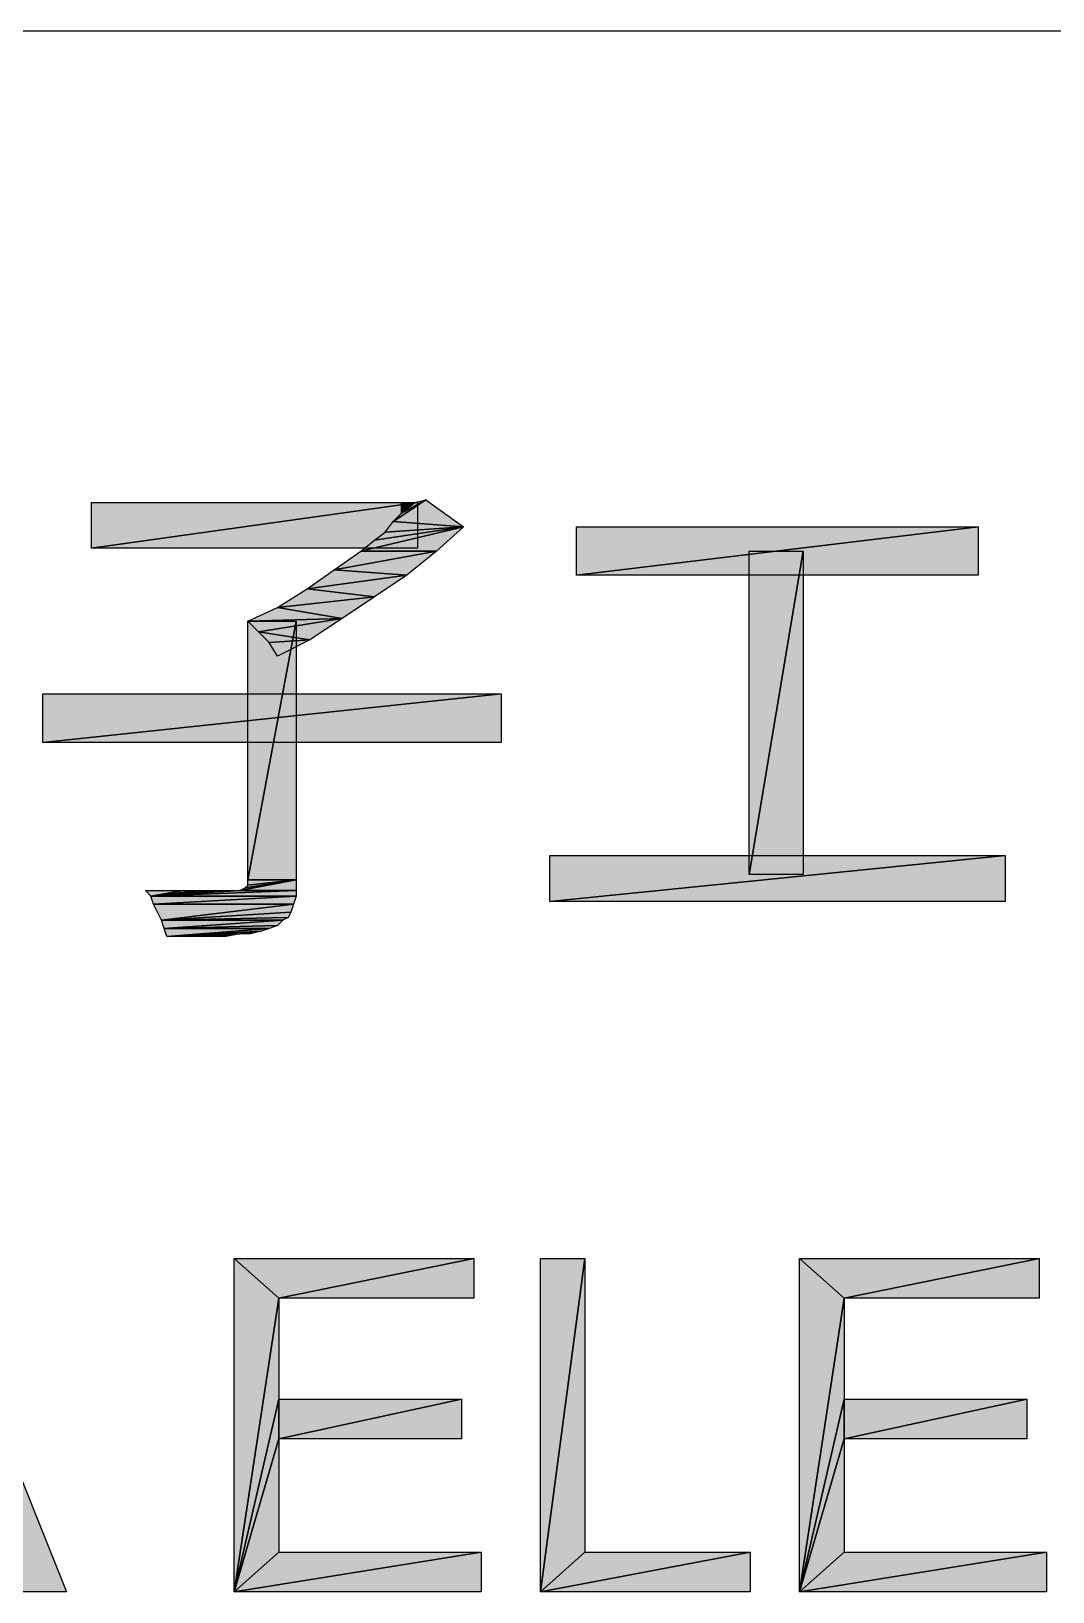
# Model space of a CAD drawing. Header units: millimetres. Extents: x -159 to 198, y 0 to 225.
# Drawn here: x -115.52 to -111.13, y 25.85 to 32.56 of the extents above; entities that cross this region are included whole.
import ezdxf

# ---------------------------------------------------------------- set-up
doc = ezdxf.new("R2010")
doc.units = ezdxf.units.MM
doc.header["$LTSCALE"] = 10.89
doc.layers.add('12_COIN_DXF_FORMAT', color=7, linetype='CONTINUOUS')
doc.layers.add('PAPER', color=7, linetype='CONTINUOUS')

# ---------------------------------------------------------------- blocks, each defined once
blk = doc.blocks.new('A_C4F889353_BL2', base_point=(32.2476, 18.7626))
at = {"layer": '12_COIN_DXF_FORMAT', "color": 7, "linetype": 'Continuous'}
for p, q in [((37.1532, 21.0876), (37.014, 20.9949)), ((37.014, 20.9949), (37.1532, 21.0876)), ((37.1532, 21.0876), (37.0488, 21.0296)), ((37.0488, 21.0296), (37.1532, 21.0876)), ((37.1068, 21.076), (37.1532, 21.0876)), ((37.1532, 21.0876), (37.3155, 20.9717)), ((35.7155, 20.8789), (35.7155, 21.076)), ((35.7155, 21.076), (37.1184, 21.076)), ((37.1184, 21.076), (35.7155, 20.8789)), ((35.7155, 20.8789), (37.1184, 21.076)), ((37.014, 20.9949), (37.0488, 21.0296)), ((37.0488, 21.0296), (37.0488, 21.076)), ((37.0488, 21.076), (37.1068, 21.076)), ((37.1068, 21.076), (37.0488, 21.0296)), ((37.0488, 21.0296), (37.1068, 21.076)), ((37.1184, 21.076), (37.1184, 20.8789)), ((37.3155, 20.9717), (36.8749, 20.8673)), ((36.8749, 20.8673), (37.3155, 20.9717)), ((37.3155, 20.9717), (36.9329, 20.9137)), ((36.9329, 20.9137), (37.3155, 20.9717)), ((36.9329, 20.9137), (36.9792, 20.9485)), ((36.9792, 20.9485), (37.014, 20.9949)), ((37.3155, 20.9717), (36.9792, 20.9485)), ((36.9792, 20.9485), (37.3155, 20.9717)), ((37.3155, 20.9717), (37.014, 20.9949)), ((37.014, 20.9949), (37.3155, 20.9717)), ((37.3155, 20.9717), (37.1995, 20.8673)), ((37.8024, 20.763), (37.8024, 20.9717)), ((37.8024, 20.9717), (39.53, 20.9717)), ((39.53, 20.9717), (37.8024, 20.763)), ((37.8024, 20.763), (39.53, 20.9717)), ((39.53, 20.9717), (39.53, 20.763)), ((37.1184, 20.8789), (35.7155, 20.8789)), ((36.8749, 20.8673), (36.9329, 20.9137)), ((36.7589, 20.7862), (36.8749, 20.8673)), ((37.1995, 20.8673), (36.7589, 20.7862)), ((36.7589, 20.7862), (37.1995, 20.8673)), ((37.1995, 20.8673), (36.8749, 20.8673)), ((36.8749, 20.8673), (37.1995, 20.8673)), ((37.1995, 20.8673), (37.072, 20.763)), ((38.5445, 19.476), (38.5445, 20.8673)), ((38.5445, 20.8673), (38.7763, 20.8673)), ((38.7763, 20.8673), (38.5445, 19.476)), ((38.5445, 19.476), (38.7763, 20.8673)), ((38.7763, 20.8673), (38.7763, 19.476)), ((36.643, 20.705), (36.7589, 20.7862)), ((37.072, 20.763), (36.643, 20.705)), ((36.643, 20.705), (37.072, 20.763)), ((37.072, 20.763), (36.7589, 20.7862)), ((36.7589, 20.7862), (37.072, 20.763)), ((37.072, 20.763), (36.9329, 20.6702)), ((39.53, 20.763), (37.8024, 20.763)), ((36.5155, 20.6238), (36.643, 20.705)), ((36.9329, 20.6702), (36.643, 20.705)), ((36.643, 20.705), (36.9329, 20.6702)), ((36.3879, 20.5659), (36.5155, 20.6238)), ((36.9329, 20.6702), (36.5155, 20.6238)), ((36.5155, 20.6238), (36.9329, 20.6702)), ((36.7937, 20.5775), (36.5155, 20.6238)), ((36.5155, 20.6238), (36.7937, 20.5775)), ((36.9329, 20.6702), (36.7937, 20.5775)), ((36.7937, 20.5775), (36.3879, 20.5659)), ((36.3879, 20.5659), (36.7937, 20.5775)), ((36.4343, 20.5195), (36.3879, 20.5659)), ((36.3879, 19.4528), (36.3879, 20.5659)), ((36.3879, 20.5659), (36.5966, 20.5659)), ((36.5966, 20.5659), (36.3879, 19.4528)), ((36.3879, 19.4528), (36.5966, 20.5659)), ((36.7937, 20.5775), (36.4343, 20.5195)), ((36.4343, 20.5195), (36.7937, 20.5775)), ((36.5966, 20.5659), (36.5966, 19.4528)), ((36.7937, 20.5775), (36.6546, 20.4847)), ((36.6546, 20.4847), (36.4343, 20.5195)), ((36.4807, 20.4731), (36.4343, 20.5195)), ((36.4343, 20.5195), (36.6546, 20.4847)), ((36.6546, 20.4847), (36.4807, 20.4731)), ((36.4807, 20.4731), (36.6546, 20.4847)), ((36.6546, 20.4847), (36.5155, 20.4151)), ((36.5155, 20.4151), (36.4807, 20.4731)), ((35.5068, 20.0441), (35.5068, 20.2528)), ((35.5068, 20.2528), (37.4778, 20.2528)), ((37.4778, 20.2528), (35.5068, 20.0441)), ((35.5068, 20.0441), (37.4778, 20.2528)), ((37.4778, 20.2528), (37.4778, 20.0441)), ((37.4778, 20.0441), (35.5068, 20.0441)), ((37.6865, 19.3601), (37.6865, 19.5572)), ((37.6865, 19.5572), (39.6459, 19.5572)), ((39.6459, 19.5572), (37.6865, 19.3601)), ((37.6865, 19.3601), (39.6459, 19.5572)), ((39.6459, 19.5572), (39.6459, 19.3601)), ((38.7763, 19.476), (38.5445, 19.476)), ((35.9705, 19.3833), (35.9474, 19.4065)), ((35.9474, 19.4065), (36.1097, 19.4065)), ((36.5966, 19.4065), (35.9705, 19.3833)), ((35.9705, 19.3833), (36.3532, 19.4065)), ((36.3532, 19.4065), (35.9705, 19.3833)), ((35.9705, 19.3833), (36.33, 19.4065)), ((36.33, 19.4065), (35.9705, 19.3833)), ((35.9705, 19.3833), (36.2952, 19.4065)), ((36.2952, 19.4065), (35.9705, 19.3833)), ((35.9705, 19.3833), (36.2488, 19.4065)), ((36.2488, 19.4065), (35.9705, 19.3833)), ((35.9705, 19.3833), (36.1792, 19.4065)), ((36.1792, 19.4065), (35.9705, 19.3833)), ((35.9705, 19.3833), (36.1097, 19.4065)), ((36.1097, 19.4065), (35.9705, 19.3833)), ((35.9705, 19.3833), (36.5966, 19.4065)), ((36.1097, 19.4065), (36.1792, 19.4065)), ((36.1792, 19.4065), (36.2488, 19.4065)), ((36.2488, 19.4065), (36.2952, 19.4065)), ((36.2952, 19.4065), (36.33, 19.4065)), ((36.33, 19.4065), (36.3532, 19.4065)), ((36.5966, 19.4528), (36.3532, 19.4065)), ((36.3532, 19.4065), (36.5966, 19.4528)), ((36.3532, 19.4065), (36.3763, 19.418)), ((36.5966, 19.4065), (36.3532, 19.4065)), ((36.3532, 19.4065), (36.5966, 19.4065)), ((36.5966, 19.4528), (36.3763, 19.418)), ((36.3763, 19.418), (36.5966, 19.4528)), ((36.3763, 19.418), (36.3879, 19.4296)), ((36.5966, 19.4528), (36.3879, 19.4528)), ((36.3879, 19.4296), (36.3879, 19.4528)), ((36.3879, 19.4528), (36.5966, 19.4528)), ((36.5966, 19.4528), (36.3879, 19.4296)), ((36.3879, 19.4296), (36.5966, 19.4528)), ((36.5966, 19.4528), (36.5966, 19.4065)), ((36.5966, 19.4065), (36.5966, 19.3833)), ((36.5966, 19.3833), (35.9705, 19.3833)), ((35.9821, 19.3485), (35.9705, 19.3833)), ((35.9705, 19.3833), (36.5966, 19.3833)), ((36.5966, 19.3833), (35.9821, 19.3485)), ((35.9821, 19.3485), (36.5966, 19.3833)), ((36.585, 19.3485), (35.9821, 19.3485)), ((36.0169, 19.2789), (35.9821, 19.3485)), ((35.9821, 19.3485), (36.585, 19.3485)), ((36.0169, 19.2789), (36.585, 19.3485)), ((36.585, 19.3485), (36.0169, 19.2789)), ((36.585, 19.3485), (36.5734, 19.3137)), ((36.5966, 19.3833), (36.585, 19.3485)), ((39.6459, 19.3601), (37.6865, 19.3601)), ((36.0169, 19.2789), (36.5734, 19.3137)), ((36.5734, 19.3137), (36.0169, 19.2789)), ((36.5618, 19.2905), (36.0169, 19.2789)), ((36.0169, 19.2789), (36.5618, 19.2905)), ((36.5387, 19.2789), (36.0169, 19.2789)), ((36.0285, 19.2441), (36.0169, 19.2789)), ((36.0169, 19.2789), (36.5387, 19.2789)), ((36.0285, 19.2441), (36.5387, 19.2789)), ((36.5387, 19.2789), (36.0285, 19.2441)), ((36.5387, 19.2789), (36.5155, 19.2557)), ((36.5618, 19.2905), (36.5387, 19.2789)), ((36.5734, 19.3137), (36.5618, 19.2905)), ((36.5155, 19.2557), (36.0285, 19.2441)), ((36.0285, 19.2441), (36.5155, 19.2557)), ((36.4807, 19.2441), (36.0285, 19.2441)), ((36.0401, 19.2093), (36.0285, 19.2441)), ((36.0285, 19.2441), (36.4807, 19.2441)), ((36.0401, 19.2093), (36.4807, 19.2441)), ((36.4807, 19.2441), (36.0401, 19.2093)), ((36.0401, 19.2093), (36.4459, 19.2325)), ((36.4459, 19.2325), (36.0401, 19.2093)), ((36.3532, 19.2209), (36.0401, 19.2093)), ((36.0401, 19.2093), (36.3532, 19.2209)), ((36.1097, 19.2093), (36.0401, 19.2093)), ((36.3532, 19.2209), (36.1097, 19.2093)), ((36.1097, 19.2093), (36.3532, 19.2209)), ((36.1792, 19.2093), (36.1097, 19.2093)), ((36.3532, 19.2209), (36.1792, 19.2093)), ((36.1792, 19.2093), (36.3532, 19.2209)), ((36.2372, 19.2093), (36.1792, 19.2093)), ((36.3532, 19.2209), (36.2372, 19.2093)), ((36.2372, 19.2093), (36.3532, 19.2209)), ((36.2952, 19.2093), (36.2372, 19.2093)), ((36.3532, 19.2209), (36.2952, 19.2093)), ((36.3532, 19.2209), (36.4459, 19.2325)), ((36.4459, 19.2325), (36.3532, 19.2209)), ((36.3995, 19.2209), (36.3532, 19.2209)), ((36.4459, 19.2325), (36.3995, 19.2209)), ((36.4807, 19.2441), (36.4459, 19.2325)), ((36.5155, 19.2557), (36.4807, 19.2441)), ((35.0348, 17.8236), (35.6081, 16.3902)), ((36.5212, 17.6537), (36.3301, 17.8236)), ((36.3301, 17.8236), (37.36, 17.8236)), ((36.3301, 16.3902), (36.3301, 17.8236)), ((36.3301, 17.8236), (36.5212, 17.6537)), ((36.5212, 17.6537), (37.36, 17.8236)), ((37.36, 17.8236), (36.5212, 17.6537)), ((37.36, 17.8236), (37.36, 17.6537)), ((37.6467, 16.3902), (37.8378, 17.8236)), ((37.6467, 16.3902), (37.6467, 17.8236)), ((37.6467, 17.8236), (37.8378, 17.8236)), ((37.8378, 17.8236), (37.6467, 16.3902)), ((37.8378, 17.8236), (37.8378, 16.5601)), ((38.9526, 17.6537), (38.7615, 17.8236)), ((38.7615, 17.8236), (39.7913, 17.8236)), ((38.7615, 16.3902), (38.7615, 17.8236)), ((38.7615, 17.8236), (38.9526, 17.6537)), ((38.9526, 17.6537), (39.7913, 17.8236)), ((39.7913, 17.8236), (38.9526, 17.6537)), ((39.7913, 17.8236), (39.7913, 17.6537)), ((36.3301, 16.3902), (36.5212, 17.6537)), ((36.5212, 17.6537), (36.3301, 16.3902)), ((37.36, 17.6537), (36.5212, 17.6537)), ((36.5212, 17.6537), (36.5212, 17.2184)), ((38.7615, 16.3902), (38.9526, 17.6537)), ((38.9526, 17.6537), (38.7615, 16.3902)), ((39.7913, 17.6537), (38.9526, 17.6537)), ((38.9526, 17.6537), (38.9526, 17.2184)), ((36.3301, 16.3902), (36.5212, 17.2184)), ((36.5212, 17.2184), (36.3301, 16.3902)), ((36.5212, 17.0485), (37.3069, 17.2184)), ((37.3069, 17.2184), (36.5212, 17.0485)), ((36.5212, 17.0485), (36.5212, 17.2184)), ((36.5212, 17.2184), (37.3069, 17.2184)), ((36.5212, 17.2184), (36.5212, 17.0485)), ((37.3069, 17.2184), (37.3069, 17.0485)), ((38.7615, 16.3902), (38.9526, 17.2184)), ((38.9526, 17.2184), (38.7615, 16.3902)), ((38.9526, 17.0485), (39.7383, 17.2184)), ((39.7383, 17.2184), (38.9526, 17.0485)), ((38.9526, 17.0485), (38.9526, 17.2184)), ((38.9526, 17.2184), (39.7383, 17.2184)), ((38.9526, 17.2184), (38.9526, 17.0485)), ((39.7383, 17.2184), (39.7383, 17.0485)), ((36.3301, 16.3902), (36.5212, 17.0485)), ((36.5212, 17.0485), (36.3301, 16.3902)), ((37.3069, 17.0485), (36.5212, 17.0485)), ((36.5212, 17.0485), (36.5212, 16.5601)), ((38.7615, 16.3902), (38.9526, 17.0485)), ((38.9526, 17.0485), (38.7615, 16.3902)), ((39.7383, 17.0485), (38.9526, 17.0485)), ((38.9526, 17.0485), (38.9526, 16.5601)), ((37.3918, 16.5601), (36.3301, 16.3902)), ((36.3301, 16.3902), (36.5212, 16.5601)), ((36.5212, 16.5601), (36.3301, 16.3902)), ((36.3301, 16.3902), (37.3918, 16.5601)), ((36.5212, 16.5601), (37.3918, 16.5601)), ((37.3918, 16.5601), (37.3918, 16.3902)), ((38.5491, 16.5601), (37.6467, 16.3902)), ((37.6467, 16.3902), (37.8378, 16.5601)), ((37.8378, 16.5601), (37.6467, 16.3902)), ((37.6467, 16.3902), (38.5491, 16.5601)), ((37.8378, 16.5601), (38.5491, 16.5601)), ((38.5491, 16.5601), (38.5491, 16.3902)), ((39.8232, 16.5601), (38.7615, 16.3902)), ((38.7615, 16.3902), (38.9526, 16.5601)), ((38.9526, 16.5601), (38.7615, 16.3902)), ((38.7615, 16.3902), (39.8232, 16.5601)), ((38.9526, 16.5601), (39.8232, 16.5601)), ((39.8232, 16.5601), (39.8232, 16.3902)), ((35.6081, 16.3902), (35.4064, 16.3902)), ((37.3918, 16.3902), (36.3301, 16.3902)), ((38.5491, 16.3902), (37.6467, 16.3902)), ((39.8232, 16.3902), (38.7615, 16.3902))]:
    blk.add_line(p, q, dxfattribs=at)
for points in [[(37.0488, 21.0296), (37.1532, 21.0876), (37.014, 20.9949)], [(37.1532, 21.0876), (37.3155, 20.9717), (37.014, 20.9949)], [(37.1068, 21.076), (37.1532, 21.0876), (37.0488, 21.0296)], [(35.7155, 20.8789), (35.7155, 21.076), (37.1184, 21.076)], [(37.1184, 21.076), (37.1184, 20.8789), (35.7155, 20.8789)], [(37.0488, 21.0296), (37.0488, 21.076), (37.1068, 21.076)], [(36.9329, 20.9137), (37.3155, 20.9717), (36.8749, 20.8673)], [(37.3155, 20.9717), (37.1995, 20.8673), (36.8749, 20.8673)], [(36.9792, 20.9485), (37.3155, 20.9717), (36.9329, 20.9137)], [(36.9792, 20.9485), (37.014, 20.9949), (37.3155, 20.9717)], [(37.8024, 20.763), (37.8024, 20.9717), (39.53, 20.9717)], [(39.53, 20.9717), (39.53, 20.763), (37.8024, 20.763)], [(36.7589, 20.7862), (36.8749, 20.8673), (37.1995, 20.8673)], [(37.1995, 20.8673), (37.072, 20.763), (36.7589, 20.7862)], [(38.5445, 19.476), (38.5445, 20.8673), (38.7763, 20.8673)], [(38.7763, 20.8673), (38.7763, 19.476), (38.5445, 19.476)], [(36.643, 20.705), (36.7589, 20.7862), (37.072, 20.763)], [(37.072, 20.763), (36.9329, 20.6702), (36.643, 20.705)], [(36.5155, 20.6238), (36.643, 20.705), (36.9329, 20.6702)], [(36.3879, 20.5659), (36.5155, 20.6238), (36.7937, 20.5775)], [(36.9329, 20.6702), (36.7937, 20.5775), (36.5155, 20.6238)], [(36.3879, 20.5659), (36.7937, 20.5775), (36.4343, 20.5195)], [(36.3879, 19.4528), (36.3879, 20.5659), (36.5966, 20.5659)], [(36.5966, 20.5659), (36.5966, 19.4528), (36.3879, 19.4528)], [(36.7937, 20.5775), (36.6546, 20.4847), (36.4343, 20.5195)], [(36.4807, 20.4731), (36.4343, 20.5195), (36.6546, 20.4847)], [(36.6546, 20.4847), (36.5155, 20.4151), (36.4807, 20.4731)], [(35.5068, 20.0441), (35.5068, 20.2528), (37.4778, 20.2528)], [(37.4778, 20.2528), (37.4778, 20.0441), (35.5068, 20.0441)], [(37.6865, 19.3601), (37.6865, 19.5572), (39.6459, 19.5572)], [(39.6459, 19.5572), (39.6459, 19.3601), (37.6865, 19.3601)], [(35.9705, 19.3833), (35.9474, 19.4065), (36.1097, 19.4065)], [(36.5966, 19.4065), (35.9705, 19.3833), (36.3532, 19.4065)], [(36.3532, 19.4065), (35.9705, 19.3833), (36.33, 19.4065)], [(36.33, 19.4065), (35.9705, 19.3833), (36.2952, 19.4065)], [(36.2952, 19.4065), (35.9705, 19.3833), (36.2488, 19.4065)], [(36.2488, 19.4065), (35.9705, 19.3833), (36.1792, 19.4065)], [(36.1792, 19.4065), (35.9705, 19.3833), (36.1097, 19.4065)], [(36.5966, 19.4065), (36.5966, 19.3833), (35.9705, 19.3833)], [(36.3763, 19.418), (36.5966, 19.4528), (36.3532, 19.4065)], [(36.5966, 19.4528), (36.5966, 19.4065), (36.3532, 19.4065)], [(36.3879, 19.4296), (36.5966, 19.4528), (36.3763, 19.418)], [(36.3879, 19.4296), (36.3879, 19.4528), (36.5966, 19.4528)], [(35.9821, 19.3485), (35.9705, 19.3833), (36.5966, 19.3833)], [(36.5966, 19.3833), (36.585, 19.3485), (35.9821, 19.3485)], [(36.0169, 19.2789), (35.9821, 19.3485), (36.585, 19.3485)], [(36.5734, 19.3137), (36.0169, 19.2789), (36.585, 19.3485)], [(36.5618, 19.2905), (36.0169, 19.2789), (36.5734, 19.3137)], [(36.5618, 19.2905), (36.5387, 19.2789), (36.0169, 19.2789)], [(36.0285, 19.2441), (36.0169, 19.2789), (36.5387, 19.2789)], [(36.5155, 19.2557), (36.0285, 19.2441), (36.5387, 19.2789)], [(36.5155, 19.2557), (36.4807, 19.2441), (36.0285, 19.2441)], [(36.0401, 19.2093), (36.0285, 19.2441), (36.4807, 19.2441)], [(36.4459, 19.2325), (36.0401, 19.2093), (36.4807, 19.2441)], [(36.3532, 19.2209), (36.0401, 19.2093), (36.4459, 19.2325)], [(36.0401, 19.2093), (36.3532, 19.2209), (36.1097, 19.2093)], [(36.1097, 19.2093), (36.3532, 19.2209), (36.1792, 19.2093)], [(36.1792, 19.2093), (36.3532, 19.2209), (36.2372, 19.2093)], [(36.3532, 19.2209), (36.2952, 19.2093), (36.2372, 19.2093)], [(36.4459, 19.2325), (36.3995, 19.2209), (36.3532, 19.2209)], [(35.0348, 17.8236), (35.6081, 16.3902), (35.4064, 16.3902)], [(37.36, 17.8236), (36.5212, 17.6537), (36.3301, 17.8236)], [(36.3301, 16.3902), (36.3301, 17.8236), (36.5212, 17.6537)], [(37.36, 17.8236), (37.36, 17.6537), (36.5212, 17.6537)], [(37.8378, 16.5601), (37.6467, 16.3902), (37.8378, 17.8236)], [(37.6467, 16.3902), (37.6467, 17.8236), (37.8378, 17.8236)], [(39.7913, 17.8236), (38.9526, 17.6537), (38.7615, 17.8236)], [(38.7615, 16.3902), (38.7615, 17.8236), (38.9526, 17.6537)], [(39.7913, 17.8236), (39.7913, 17.6537), (38.9526, 17.6537)], [(36.5212, 17.2184), (36.3301, 16.3902), (36.5212, 17.6537)], [(38.9526, 17.2184), (38.7615, 16.3902), (38.9526, 17.6537)], [(36.5212, 17.0485), (36.3301, 16.3902), (36.5212, 17.2184)], [(37.3069, 17.2184), (37.3069, 17.0485), (36.5212, 17.0485)], [(37.3069, 17.2184), (36.5212, 17.0485), (36.5212, 17.2184)], [(38.9526, 17.0485), (38.7615, 16.3902), (38.9526, 17.2184)], [(39.7383, 17.2184), (39.7383, 17.0485), (38.9526, 17.0485)], [(39.7383, 17.2184), (38.9526, 17.0485), (38.9526, 17.2184)], [(36.5212, 16.5601), (36.3301, 16.3902), (36.5212, 17.0485)], [(38.9526, 16.5601), (38.7615, 16.3902), (38.9526, 17.0485)], [(37.3918, 16.5601), (36.3301, 16.3902), (36.5212, 16.5601)], [(37.3918, 16.5601), (37.3918, 16.3902), (36.3301, 16.3902)], [(38.5491, 16.5601), (37.6467, 16.3902), (37.8378, 16.5601)], [(38.5491, 16.5601), (38.5491, 16.3902), (37.6467, 16.3902)], [(39.8232, 16.5601), (38.7615, 16.3902), (38.9526, 16.5601)], [(39.8232, 16.5601), (39.8232, 16.3902), (38.7615, 16.3902)]]:
    blk.add_solid(points, dxfattribs=at)

msp = doc.modelspace()

# ---------------------------------------------------------------- linework, layer by layer
at = {"layer": 'PAPER', "color": 3}
msp.add_line((-7.573, 32.564), (-151.4604, 32.564), dxfattribs=at)

# ---------------------------------------------------------------- block references
at = {"layer": '12_COIN_DXF_FORMAT', "color": 2, "linetype": 'Continuous'}
msp.add_blockref('A_C4F889353_BL2', (-118.728, 28.2232), dxfattribs=at)

doc.saveas('drawing.dxf')
